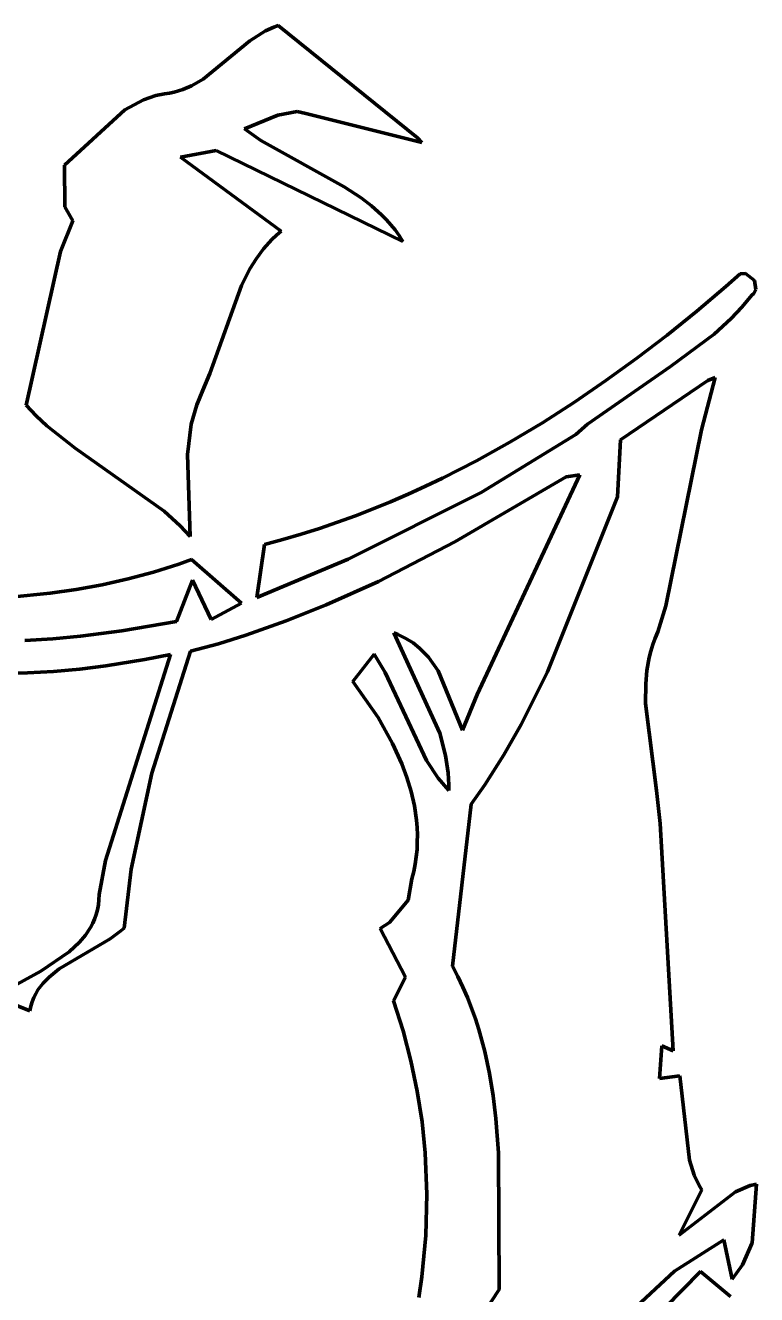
# Model space of a CAD drawing. Header units: millimetres. Extents: x 0 to 12.5, y 0 to 16.2.
# Drawn here: x 8.554 to 9.3, y 5.979 to 7.275 of the extents above; entities that cross this region are included whole.
import ezdxf

# ---------------------------------------------------------------- set-up
doc = ezdxf.new("R2010")
doc.units = ezdxf.units.MM
doc.layers.add('color#010101ff', color=7, linetype='CONTINUOUS', lineweight=100)
doc.layers.add('color#ffffffff', color=7, linetype='CONTINUOUS', lineweight=100)

msp = doc.modelspace()

# ---------------------------------------------------------------- linework, layer by layer
at = {"layer": 'color#010101ff'}
for p, q in [((8.7986, 7.2688), (8.7826, 7.2586)), ((8.8072, 7.2728), (8.7986, 7.2688)), ((8.8117, 7.2745), (8.8072, 7.2728)), ((8.9538, 7.1597), (8.8117, 7.2745)), ((8.7826, 7.2586), (8.735, 7.2198)), ((8.735, 7.2198), (8.7231, 7.2128)), ((8.687, 7.2028), (8.6744, 7.1985)), ((8.6957, 7.2048), (8.687, 7.2028)), ((8.7007, 7.2055), (8.6957, 7.2048)), ((8.7054, 7.2064), (8.7007, 7.2055)), ((8.7145, 7.2091), (8.7054, 7.2064)), ((8.7231, 7.2128), (8.7145, 7.2091)), ((8.6744, 7.1985), (8.6551, 7.1884)), ((8.6551, 7.1884), (8.5935, 7.1318)), ((8.7773, 7.169), (8.8112, 7.1828)), ((8.8112, 7.1828), (8.8309, 7.1865)), ((8.8309, 7.1865), (8.8398, 7.1846)), ((8.8398, 7.1846), (8.9582, 7.1549)), ((8.794, 7.1571), (8.7773, 7.169)), ((8.879, 7.1098), (8.794, 7.1571)), ((8.9582, 7.1549), (8.9538, 7.1597)), ((8.712, 7.1401), (8.7483, 7.1467)), ((8.8147, 7.0646), (8.712, 7.1401)), ((8.7483, 7.1467), (8.9388, 7.0541)), ((8.5935, 7.1318), (8.5939, 7.0895)), ((8.8962, 7.0985), (8.879, 7.1098)), ((8.5939, 7.0895), (8.6022, 7.0751)), ((8.907, 7.0902), (8.8962, 7.0985)), ((8.9172, 7.0811), (8.907, 7.0902)), ((8.6022, 7.0751), (8.5895, 7.0439)), ((8.922, 7.0762), (8.9172, 7.0811)), ((8.9265, 7.0711), (8.922, 7.0762)), ((8.8052, 7.0559), (8.8098, 7.0604)), ((8.8098, 7.0604), (8.8147, 7.0646)), ((8.9309, 7.0657), (8.9265, 7.0711)), ((8.935, 7.0601), (8.9309, 7.0657)), ((8.9388, 7.0541), (8.935, 7.0601)), ((8.7968, 7.0465), (8.8052, 7.0559)), ((8.5895, 7.0439), (8.5544, 6.887)), ((8.7828, 7.0259), (8.7894, 7.0365)), ((8.7894, 7.0365), (8.7968, 7.0465)), ((8.7743, 7.0092), (8.7828, 7.0259)), ((9.2884, 7.0213), (9.2829, 7.0208)), ((9.2975, 7.0141), (9.2884, 7.0213)), ((8.742, 6.9194), (8.7743, 7.0092)), ((9.2683, 7.008), (9.2387, 6.9829)), ((9.2829, 7.0208), (9.2683, 7.008)), ((9.2991, 7.005), (9.2975, 7.0141)), ((9.2848, 6.987), (9.2949, 6.9993)), ((9.2949, 6.9993), (9.2969, 7.001)), ((9.2969, 7.001), (9.2991, 7.005)), ((9.2387, 6.9829), (9.2085, 6.9585)), ((9.2739, 6.9755), (9.2848, 6.987)), ((9.2564, 6.9595), (9.2739, 6.9755)), ((9.2085, 6.9585), (9.1776, 6.9348)), ((9.212, 6.9265), (9.2564, 6.9595)), ((9.1776, 6.9348), (9.1461, 6.912)), ((8.7347, 6.9021), (8.742, 6.9194)), ((9.1274, 6.8674), (9.212, 6.9265)), ((9.1461, 6.912), (9.114, 6.89)), ((9.25, 6.9122), (9.161, 6.8515)), ((9.2436, 6.8617), (9.2576, 6.915)), ((9.2576, 6.915), (9.25, 6.9122)), ((8.7285, 6.8874), (8.7347, 6.9021)), ((8.5544, 6.887), (8.5646, 6.8761)), ((8.7229, 6.8674), (8.7285, 6.8874)), ((9.114, 6.89), (9.0813, 6.869)), ((8.5646, 6.8761), (8.5755, 6.866)), ((8.5755, 6.866), (8.6044, 6.8429)), ((8.719, 6.8366), (8.7229, 6.8674)), ((9.0813, 6.869), (9.0479, 6.849)), ((9.1154, 6.8571), (9.1274, 6.8674)), ((9.0186, 6.7978), (9.1154, 6.8571)), ((9.2072, 6.682), (9.2436, 6.8617)), ((8.6044, 6.8429), (8.6952, 6.7788)), ((9.0479, 6.849), (9.031, 6.8395)), ((9.161, 6.8515), (9.1579, 6.7933)), ((8.722, 6.753), (8.719, 6.8366)), ((9.014, 6.8302), (8.9968, 6.8212)), ((9.031, 6.8395), (9.014, 6.8302)), ((8.9968, 6.8212), (8.9794, 6.8125)), ((9.1056, 6.8139), (8.992, 6.7473)), ((9.0147, 6.5917), (9.1193, 6.8157)), ((9.1193, 6.8157), (9.1056, 6.8139)), ((8.9619, 6.8042), (8.9443, 6.7961)), ((8.9794, 6.8125), (8.9619, 6.8042)), ((8.8832, 6.7296), (9.0186, 6.7978)), ((8.9264, 6.7884), (8.9085, 6.7811)), ((8.9443, 6.7961), (8.9264, 6.7884)), ((9.1579, 6.7933), (9.0865, 6.6148)), ((8.6952, 6.7788), (8.7117, 6.7638)), ((8.9085, 6.7811), (8.8904, 6.7741)), ((8.7117, 6.7638), (8.722, 6.753)), ((8.8721, 6.7674), (8.8537, 6.7611)), ((8.8904, 6.7741), (8.8721, 6.7674)), ((8.8165, 6.7497), (8.7976, 6.7446)), ((8.8352, 6.7552), (8.8165, 6.7497)), ((8.8537, 6.7611), (8.8352, 6.7552)), ((8.7976, 6.7446), (8.79, 6.6907)), ((8.992, 6.7473), (8.9139, 6.7071)), ((8.7103, 6.7247), (8.6975, 6.7205)), ((8.7231, 6.7293), (8.7103, 6.7247)), ((8.7741, 6.6847), (8.7231, 6.7293)), ((8.79, 6.6907), (8.8832, 6.7296)), ((8.6845, 6.7166), (8.6585, 6.7096)), ((8.6975, 6.7205), (8.6845, 6.7166)), ((8.6056, 6.6989), (8.5789, 6.6951)), ((8.6321, 6.7037), (8.6056, 6.6989)), ((8.6585, 6.7096), (8.6321, 6.7037)), ((8.708, 6.6662), (8.7244, 6.7084)), ((8.7244, 6.7084), (8.7433, 6.6683)), ((8.9139, 6.7071), (8.8606, 6.683)), ((8.5789, 6.6951), (8.5386, 6.6909)), ((8.7433, 6.6683), (8.7741, 6.6847)), ((8.8606, 6.683), (8.8199, 6.6667)), ((9.1991, 6.6556), (9.2072, 6.682)), ((8.6523, 6.6566), (8.708, 6.6662)), ((8.8199, 6.6667), (8.7785, 6.6521)), ((8.5531, 6.6467), (8.5816, 6.6484)), ((8.5816, 6.6484), (8.6099, 6.6511)), ((8.6099, 6.6511), (8.6523, 6.6566)), ((8.7785, 6.6521), (8.7506, 6.6435)), ((8.9765, 6.5522), (8.9296, 6.6544)), ((8.9296, 6.6544), (8.9339, 6.6528)), ((8.9339, 6.6528), (8.942, 6.6489)), ((8.942, 6.6489), (8.9493, 6.6442)), ((9.194, 6.6425), (9.1964, 6.6491)), ((9.1964, 6.6491), (9.1991, 6.6556)), ((8.6354, 6.4223), (8.7018, 6.6325)), ((8.7018, 6.6325), (8.6756, 6.6272)), ((8.7223, 6.6357), (8.6829, 6.5112)), ((8.7506, 6.6435), (8.7223, 6.6357)), ((8.8878, 6.6049), (8.9095, 6.6329)), ((8.9095, 6.6329), (8.9209, 6.6141)), ((8.9493, 6.6442), (8.956, 6.6388)), ((8.956, 6.6388), (8.9649, 6.6297)), ((9.1903, 6.6293), (9.192, 6.6359)), ((9.192, 6.6359), (9.194, 6.6425)), ((8.6359, 6.6208), (8.6093, 6.6175)), ((8.6756, 6.6272), (8.6359, 6.6208)), ((8.9649, 6.6297), (8.9748, 6.6157)), ((9.1879, 6.616), (9.1903, 6.6293)), ((8.5558, 6.6138), (8.529, 6.6135)), ((8.5825, 6.6152), (8.5558, 6.6138)), ((8.6093, 6.6175), (8.5825, 6.6152)), ((8.9209, 6.6141), (8.9631, 6.5244)), ((8.9748, 6.6157), (8.9996, 6.5551)), ((9.0865, 6.6148), (9.0596, 6.5611)), ((9.1866, 6.6026), (9.1879, 6.616)), ((8.9135, 6.5681), (8.8878, 6.6049)), ((9.1864, 6.5824), (9.1866, 6.6026)), ((8.9996, 6.5551), (9.0147, 6.5917)), ((9.1978, 6.4938), (9.1864, 6.5824)), ((8.9283, 6.5417), (8.9135, 6.5681)), ((9.0596, 6.5611), (9.0418, 6.5299)), ((8.9377, 6.521), (8.9283, 6.5417)), ((8.9825, 6.5295), (8.9765, 6.5522)), ((8.9851, 6.5118), (8.9825, 6.5295)), ((9.0418, 6.5299), (9.0224, 6.4995)), ((8.943, 6.5069), (8.9377, 6.521)), ((8.9631, 6.5244), (8.975, 6.5061)), ((8.6829, 6.5112), (8.6617, 6.4132)), ((8.9473, 6.4926), (8.943, 6.5069)), ((8.975, 6.5061), (8.9856, 6.4935)), ((8.9857, 6.4996), (8.9851, 6.5118)), ((8.9506, 6.478), (8.9473, 6.4926)), ((8.9856, 6.4935), (8.9857, 6.4996)), ((9.0224, 6.4995), (9.0085, 6.4798)), ((9.2014, 6.4599), (9.1978, 6.4938)), ((8.9528, 6.4633), (8.9506, 6.478)), ((9.0085, 6.4798), (8.9896, 6.3142)), ((8.9534, 6.456), (8.9528, 6.4633)), ((8.9537, 6.4485), (8.9534, 6.456)), ((9.2148, 6.2278), (9.2014, 6.4599)), ((8.9533, 6.4336), (8.9536, 6.4411)), ((8.9536, 6.4411), (8.9537, 6.4485)), ((8.9514, 6.4186), (8.9525, 6.4261)), ((8.9525, 6.4261), (8.9533, 6.4336)), ((8.6291, 6.3875), (8.6354, 6.4223)), ((8.6617, 6.4132), (8.6545, 6.3533)), ((8.9499, 6.4111), (8.9514, 6.4186)), ((8.9442, 6.3818), (8.948, 6.4036)), ((8.948, 6.4036), (8.9499, 6.4111)), ((8.6288, 6.382), (8.6291, 6.3875)), ((8.6273, 6.3719), (8.6282, 6.3769)), ((8.6282, 6.3769), (8.6288, 6.382)), ((8.9253, 6.359), (8.9442, 6.3818)), ((8.6225, 6.3582), (8.6244, 6.3625)), ((8.6244, 6.3625), (8.626, 6.3671)), ((8.626, 6.3671), (8.6273, 6.3719)), ((8.6151, 6.3461), (8.6203, 6.354)), ((8.6203, 6.354), (8.6225, 6.3582)), ((8.6512, 6.3504), (8.6404, 6.3423)), ((8.6545, 6.3533), (8.6512, 6.3504)), ((8.9156, 6.3529), (8.9253, 6.359)), ((8.9414, 6.3033), (8.9156, 6.3529)), ((8.6404, 6.3423), (8.5883, 6.3116)), ((8.5984, 6.3289), (8.609, 6.3388)), ((8.609, 6.3388), (8.6151, 6.3461)), ((8.5694, 6.3094), (8.5984, 6.3289)), ((8.5349, 6.2902), (8.5694, 6.3094)), ((8.5883, 6.3116), (8.5779, 6.3033)), ((8.9896, 6.3142), (8.995, 6.3037)), ((8.5718, 6.297), (8.5665, 6.2901)), ((8.5779, 6.3033), (8.5718, 6.297)), ((8.9294, 6.2789), (8.9414, 6.3033)), ((8.995, 6.3037), (9, 6.2931)), ((8.5643, 6.2863), (8.5623, 6.2823)), ((8.5665, 6.2901), (8.5643, 6.2863)), ((9, 6.2931), (9.0047, 6.2823)), ((8.5582, 6.2689), (8.5347, 6.2782)), ((8.5593, 6.2736), (8.5582, 6.2689)), ((8.5606, 6.2781), (8.5593, 6.2736)), ((8.5623, 6.2823), (8.5606, 6.2781)), ((8.9391, 6.2485), (8.9294, 6.2789)), ((9.0047, 6.2823), (9.0089, 6.2715)), ((9.0089, 6.2715), (9.0128, 6.2606)), ((9.0128, 6.2606), (9.0163, 6.2496)), ((8.9471, 6.2177), (8.9391, 6.2485)), ((9.0163, 6.2496), (9.0195, 6.2385)), ((9.0195, 6.2385), (9.0224, 6.2273)), ((9.2006, 6.1996), (9.203, 6.2329)), ((9.203, 6.2329), (9.2148, 6.2278)), ((9.0224, 6.2273), (9.0272, 6.2047)), ((8.9536, 6.1867), (8.9471, 6.2177)), ((9.0272, 6.2047), (9.031, 6.1819)), ((9.2216, 6.2024), (9.2006, 6.1996)), ((9.2312, 6.1164), (9.2216, 6.2024)), ((8.9584, 6.1554), (8.9536, 6.1867)), ((9.031, 6.1819), (9.0338, 6.1589)), ((8.9616, 6.1239), (8.9584, 6.1554)), ((9.0338, 6.1589), (9.0365, 6.124)), ((8.9634, 6.0817), (8.9616, 6.1239)), ((9.0365, 6.124), (9.0372, 5.9843)), ((9.2362, 6.1009), (9.2312, 6.1164)), ((9.2416, 6.0897), (9.2362, 6.1009)), ((9.2438, 6.0861), (9.2416, 6.0897)), ((9.2933, 6.0904), (9.2784, 6.0841)), ((9.2998, 6.0918), (9.2933, 6.0904)), ((9.2951, 6.0321), (9.2998, 6.0918)), ((8.9623, 6.0394), (8.9634, 6.0817)), ((9.2208, 6.0399), (9.2438, 6.0861)), ((9.2784, 6.0841), (9.2208, 6.0399)), ((8.9583, 5.9972), (8.9623, 6.0394)), ((9.2159, 6.0031), (9.2665, 6.0349)), ((9.2665, 6.0349), (9.2747, 5.9948)), ((9.2855, 6.0095), (9.2951, 6.0321)), ((9.1722, 5.9621), (9.2159, 6.0031)), ((9.2424, 6.0028), (9.2063, 5.9658)), ((9.2732, 5.9774), (9.2424, 6.0028)), ((9.2747, 5.9948), (9.2855, 6.0095)), ((8.9553, 5.9762), (8.9583, 5.9972)), ((9.0372, 5.9843), (9.015, 5.9507))]:
    msp.add_line(p, q, dxfattribs=at)
at = {"layer": 'color#ffffffff'}
for p, q in [((8.7826, 7.2586), (8.7986, 7.2688)), ((8.7986, 7.2688), (8.8072, 7.2728)), ((8.8072, 7.2728), (8.8117, 7.2745)), ((8.8117, 7.2745), (8.9538, 7.1597)), ((8.735, 7.2198), (8.7826, 7.2586)), ((8.7231, 7.2128), (8.735, 7.2198)), ((8.6744, 7.1985), (8.687, 7.2028)), ((8.687, 7.2028), (8.6957, 7.2048)), ((8.6957, 7.2048), (8.7007, 7.2055)), ((8.7007, 7.2055), (8.7054, 7.2064)), ((8.7054, 7.2064), (8.7145, 7.2091)), ((8.7145, 7.2091), (8.7231, 7.2128)), ((8.6551, 7.1884), (8.6744, 7.1985)), ((8.5935, 7.1318), (8.6551, 7.1884)), ((8.8112, 7.1828), (8.7773, 7.169)), ((8.8309, 7.1865), (8.8112, 7.1828)), ((8.8398, 7.1846), (8.8309, 7.1865)), ((8.9582, 7.1549), (8.8398, 7.1846)), ((8.7773, 7.169), (8.794, 7.1571)), ((8.794, 7.1571), (8.879, 7.1098)), ((8.9538, 7.1597), (8.9582, 7.1549)), ((8.7483, 7.1467), (8.712, 7.1401)), ((8.712, 7.1401), (8.8147, 7.0646)), ((8.9388, 7.0541), (8.7483, 7.1467)), ((8.5939, 7.0895), (8.5935, 7.1318)), ((8.879, 7.1098), (8.8962, 7.0985)), ((8.6022, 7.0751), (8.5939, 7.0895)), ((8.8962, 7.0985), (8.907, 7.0902)), ((8.907, 7.0902), (8.9172, 7.0811)), ((8.5895, 7.0439), (8.6022, 7.0751)), ((8.9172, 7.0811), (8.922, 7.0762)), ((8.922, 7.0762), (8.9265, 7.0711)), ((8.8098, 7.0604), (8.8052, 7.0559)), ((8.8147, 7.0646), (8.8098, 7.0604)), ((8.9265, 7.0711), (8.9309, 7.0657)), ((8.9309, 7.0657), (8.935, 7.0601)), ((8.935, 7.0601), (8.9388, 7.0541)), ((8.8052, 7.0559), (8.7968, 7.0465)), ((8.5544, 6.887), (8.5895, 7.0439)), ((8.7894, 7.0365), (8.7828, 7.0259)), ((8.7968, 7.0465), (8.7894, 7.0365)), ((8.7828, 7.0259), (8.7743, 7.0092)), ((9.2829, 7.0208), (9.2884, 7.0213)), ((9.2884, 7.0213), (9.2975, 7.0141)), ((8.7743, 7.0092), (8.742, 6.9194)), ((9.2387, 6.9829), (9.2683, 7.008)), ((9.2683, 7.008), (9.2829, 7.0208)), ((9.2975, 7.0141), (9.2991, 7.005)), ((9.2949, 6.9993), (9.2848, 6.987)), ((9.2969, 7.001), (9.2949, 6.9993)), ((9.2991, 7.005), (9.2969, 7.001)), ((9.2085, 6.9585), (9.2387, 6.9829)), ((9.2848, 6.987), (9.2739, 6.9755)), ((9.2739, 6.9755), (9.2564, 6.9595)), ((9.1776, 6.9348), (9.2085, 6.9585)), ((9.2564, 6.9595), (9.212, 6.9265)), ((9.1461, 6.912), (9.1776, 6.9348)), ((8.742, 6.9194), (8.7347, 6.9021)), ((9.212, 6.9265), (9.1274, 6.8674)), ((9.114, 6.89), (9.1461, 6.912)), ((9.161, 6.8515), (9.25, 6.9122)), ((9.2576, 6.915), (9.2436, 6.8617)), ((9.25, 6.9122), (9.2576, 6.915)), ((8.7347, 6.9021), (8.7285, 6.8874)), ((8.5646, 6.8761), (8.5544, 6.887)), ((8.7285, 6.8874), (8.7229, 6.8674)), ((9.0813, 6.869), (9.114, 6.89)), ((8.5755, 6.866), (8.5646, 6.8761)), ((8.6044, 6.8429), (8.5755, 6.866)), ((8.7229, 6.8674), (8.719, 6.8366)), ((9.0479, 6.849), (9.0813, 6.869)), ((9.1274, 6.8674), (9.1154, 6.8571)), ((9.1154, 6.8571), (9.0186, 6.7978)), ((9.2436, 6.8617), (9.2072, 6.682)), ((8.6952, 6.7788), (8.6044, 6.8429)), ((9.031, 6.8395), (9.0479, 6.849)), ((9.1579, 6.7933), (9.161, 6.8515)), ((8.719, 6.8366), (8.722, 6.753)), ((8.9968, 6.8212), (9.014, 6.8302)), ((9.014, 6.8302), (9.031, 6.8395)), ((8.9794, 6.8125), (8.9968, 6.8212)), ((8.992, 6.7473), (9.1056, 6.8139)), ((9.1193, 6.8157), (9.0147, 6.5917)), ((9.1056, 6.8139), (9.1193, 6.8157)), ((8.9443, 6.7961), (8.9619, 6.8042)), ((8.9619, 6.8042), (8.9794, 6.8125)), ((9.0186, 6.7978), (8.8832, 6.7296)), ((8.9085, 6.7811), (8.9264, 6.7884)), ((8.9264, 6.7884), (8.9443, 6.7961)), ((9.0865, 6.6148), (9.1579, 6.7933)), ((8.7117, 6.7638), (8.6952, 6.7788)), ((8.8904, 6.7741), (8.9085, 6.7811)), ((8.722, 6.753), (8.7117, 6.7638)), ((8.8537, 6.7611), (8.8721, 6.7674)), ((8.8721, 6.7674), (8.8904, 6.7741)), ((8.7976, 6.7446), (8.8165, 6.7497)), ((8.8165, 6.7497), (8.8352, 6.7552)), ((8.8352, 6.7552), (8.8537, 6.7611)), ((8.79, 6.6907), (8.7976, 6.7446)), ((8.9139, 6.7071), (8.992, 6.7473)), ((8.6975, 6.7205), (8.7103, 6.7247)), ((8.7103, 6.7247), (8.7231, 6.7293)), ((8.7231, 6.7293), (8.7741, 6.6847)), ((8.8832, 6.7296), (8.79, 6.6907)), ((8.6585, 6.7096), (8.6845, 6.7166)), ((8.6845, 6.7166), (8.6975, 6.7205)), ((8.5789, 6.6951), (8.6056, 6.6989)), ((8.6056, 6.6989), (8.6321, 6.7037)), ((8.6321, 6.7037), (8.6585, 6.7096)), ((8.7244, 6.7084), (8.708, 6.6662)), ((8.7433, 6.6683), (8.7244, 6.7084)), ((8.8606, 6.683), (8.9139, 6.7071)), ((8.5386, 6.6909), (8.5789, 6.6951)), ((8.7741, 6.6847), (8.7433, 6.6683)), ((8.8199, 6.6667), (8.8606, 6.683)), ((9.2072, 6.682), (9.1991, 6.6556)), ((8.708, 6.6662), (8.6523, 6.6566)), ((8.7785, 6.6521), (8.8199, 6.6667)), ((8.5816, 6.6484), (8.5531, 6.6467)), ((8.6099, 6.6511), (8.5816, 6.6484)), ((8.6523, 6.6566), (8.6099, 6.6511)), ((8.7506, 6.6435), (8.7785, 6.6521)), ((8.9339, 6.6528), (8.9296, 6.6544)), ((8.9296, 6.6544), (8.9765, 6.5522)), ((8.942, 6.6489), (8.9339, 6.6528)), ((8.9493, 6.6442), (8.942, 6.6489)), ((9.1964, 6.6491), (9.194, 6.6425)), ((9.1991, 6.6556), (9.1964, 6.6491)), ((8.7018, 6.6325), (8.6354, 6.4223)), ((8.6756, 6.6272), (8.7018, 6.6325)), ((8.6829, 6.5112), (8.7223, 6.6357)), ((8.7223, 6.6357), (8.7506, 6.6435)), ((8.9095, 6.6329), (8.8878, 6.6049)), ((8.9209, 6.6141), (8.9095, 6.6329)), ((8.956, 6.6388), (8.9493, 6.6442)), ((8.9649, 6.6297), (8.956, 6.6388)), ((9.192, 6.6359), (9.1903, 6.6293)), ((9.194, 6.6425), (9.192, 6.6359)), ((8.6093, 6.6175), (8.6359, 6.6208)), ((8.6359, 6.6208), (8.6756, 6.6272)), ((8.9748, 6.6157), (8.9649, 6.6297)), ((9.1903, 6.6293), (9.1879, 6.616)), ((8.529, 6.6135), (8.5558, 6.6138)), ((8.5558, 6.6138), (8.5825, 6.6152)), ((8.5825, 6.6152), (8.6093, 6.6175)), ((8.9631, 6.5244), (8.9209, 6.6141)), ((8.9996, 6.5551), (8.9748, 6.6157)), ((9.0596, 6.5611), (9.0865, 6.6148)), ((9.1879, 6.616), (9.1866, 6.6026)), ((8.8878, 6.6049), (8.9135, 6.5681)), ((9.1866, 6.6026), (9.1864, 6.5824)), ((9.0147, 6.5917), (8.9996, 6.5551)), ((9.1864, 6.5824), (9.1978, 6.4938)), ((8.9135, 6.5681), (8.9283, 6.5417)), ((9.0418, 6.5299), (9.0596, 6.5611)), ((8.9283, 6.5417), (8.9377, 6.521)), ((8.9765, 6.5522), (8.9825, 6.5295)), ((8.9825, 6.5295), (8.9851, 6.5118)), ((9.0224, 6.4995), (9.0418, 6.5299)), ((8.9377, 6.521), (8.943, 6.5069)), ((8.975, 6.5061), (8.9631, 6.5244)), ((8.6617, 6.4132), (8.6829, 6.5112)), ((8.943, 6.5069), (8.9473, 6.4926)), ((8.9856, 6.4935), (8.975, 6.5061)), ((8.9851, 6.5118), (8.9857, 6.4996)), ((8.9473, 6.4926), (8.9506, 6.478)), ((8.9857, 6.4996), (8.9856, 6.4935)), ((9.0085, 6.4798), (9.0224, 6.4995)), ((9.1978, 6.4938), (9.2014, 6.4599)), ((8.9506, 6.478), (8.9528, 6.4633)), ((8.9896, 6.3142), (9.0085, 6.4798)), ((8.9528, 6.4633), (8.9534, 6.456)), ((8.9534, 6.456), (8.9537, 6.4485)), ((9.2014, 6.4599), (9.2148, 6.2278)), ((8.9536, 6.4411), (8.9533, 6.4336)), ((8.9537, 6.4485), (8.9536, 6.4411)), ((8.9525, 6.4261), (8.9514, 6.4186)), ((8.9533, 6.4336), (8.9525, 6.4261)), ((8.6354, 6.4223), (8.6291, 6.3875)), ((8.6545, 6.3533), (8.6617, 6.4132)), ((8.9514, 6.4186), (8.9499, 6.4111)), ((8.948, 6.4036), (8.9442, 6.3818)), ((8.9499, 6.4111), (8.948, 6.4036)), ((8.6291, 6.3875), (8.6288, 6.382)), ((8.6282, 6.3769), (8.6273, 6.3719)), ((8.6288, 6.382), (8.6282, 6.3769)), ((8.9442, 6.3818), (8.9253, 6.359)), ((8.6244, 6.3625), (8.6225, 6.3582)), ((8.626, 6.3671), (8.6244, 6.3625)), ((8.6273, 6.3719), (8.626, 6.3671)), ((8.6203, 6.354), (8.6151, 6.3461)), ((8.6225, 6.3582), (8.6203, 6.354)), ((8.6404, 6.3423), (8.6512, 6.3504)), ((8.6512, 6.3504), (8.6545, 6.3533)), ((8.9253, 6.359), (8.9156, 6.3529)), ((8.9156, 6.3529), (8.9414, 6.3033)), ((8.5883, 6.3116), (8.6404, 6.3423)), ((8.609, 6.3388), (8.5984, 6.3289)), ((8.6151, 6.3461), (8.609, 6.3388)), ((8.5984, 6.3289), (8.5694, 6.3094)), ((8.5694, 6.3094), (8.5349, 6.2902)), ((8.5779, 6.3033), (8.5883, 6.3116)), ((8.995, 6.3037), (8.9896, 6.3142)), ((8.5665, 6.2901), (8.5718, 6.297)), ((8.5718, 6.297), (8.5779, 6.3033)), ((8.9414, 6.3033), (8.9294, 6.2789)), ((9, 6.2931), (8.995, 6.3037)), ((8.5623, 6.2823), (8.5643, 6.2863)), ((8.5643, 6.2863), (8.5665, 6.2901)), ((9.0047, 6.2823), (9, 6.2931)), ((8.5347, 6.2782), (8.5582, 6.2689)), ((8.5582, 6.2689), (8.5593, 6.2736)), ((8.5593, 6.2736), (8.5606, 6.2781)), ((8.5606, 6.2781), (8.5623, 6.2823)), ((8.9294, 6.2789), (8.9391, 6.2485)), ((9.0089, 6.2715), (9.0047, 6.2823)), ((9.0128, 6.2606), (9.0089, 6.2715)), ((9.0163, 6.2496), (9.0128, 6.2606)), ((8.9391, 6.2485), (8.9471, 6.2177)), ((9.0195, 6.2385), (9.0163, 6.2496)), ((9.0224, 6.2273), (9.0195, 6.2385)), ((9.203, 6.2329), (9.2006, 6.1996)), ((9.2148, 6.2278), (9.203, 6.2329)), ((9.0272, 6.2047), (9.0224, 6.2273)), ((8.9471, 6.2177), (8.9536, 6.1867)), ((9.031, 6.1819), (9.0272, 6.2047)), ((9.2006, 6.1996), (9.2216, 6.2024)), ((9.2216, 6.2024), (9.2312, 6.1164)), ((8.9536, 6.1867), (8.9584, 6.1554)), ((9.0338, 6.1589), (9.031, 6.1819)), ((8.9584, 6.1554), (8.9616, 6.1239)), ((9.0365, 6.124), (9.0338, 6.1589)), ((8.9616, 6.1239), (8.9634, 6.0817)), ((9.0372, 5.9843), (9.0365, 6.124)), ((9.2312, 6.1164), (9.2362, 6.1009)), ((9.2362, 6.1009), (9.2416, 6.0897)), ((9.2416, 6.0897), (9.2438, 6.0861)), ((9.2784, 6.0841), (9.2933, 6.0904)), ((9.2933, 6.0904), (9.2998, 6.0918)), ((9.2998, 6.0918), (9.2951, 6.0321)), ((8.9634, 6.0817), (8.9623, 6.0394)), ((9.2438, 6.0861), (9.2208, 6.0399)), ((9.2208, 6.0399), (9.2784, 6.0841)), ((8.9623, 6.0394), (8.9583, 5.9972)), ((9.2665, 6.0349), (9.2159, 6.0031)), ((9.2747, 5.9948), (9.2665, 6.0349)), ((9.2951, 6.0321), (9.2855, 6.0095)), ((9.2159, 6.0031), (9.1722, 5.9621)), ((9.2063, 5.9658), (9.2424, 6.0028)), ((9.2424, 6.0028), (9.2732, 5.9774)), ((9.2855, 6.0095), (9.2747, 5.9948)), ((8.9583, 5.9972), (8.9553, 5.9762)), ((9.015, 5.9507), (9.0372, 5.9843))]:
    msp.add_line(p, q, dxfattribs=at)

doc.saveas('drawing.dxf')
